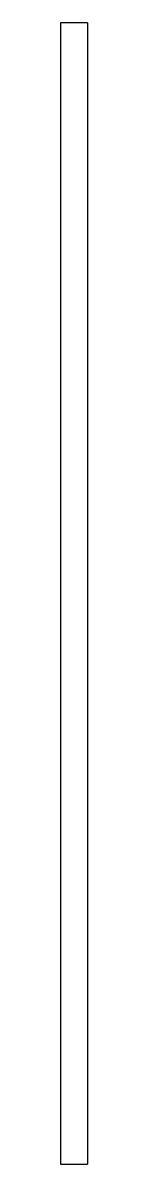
# Model space of a CAD drawing. Header units: millimetres. Extents: x 0 to 5, y -91 to 121.
import ezdxf

# ---------------------------------------------------------------- set-up
doc = ezdxf.new("R2010")
doc.units = ezdxf.units.MM

msp = doc.modelspace()

# ---------------------------------------------------------------- linework, layer by layer
at = {"color": 7, "linetype": 'Continuous', "lineweight": 25}
for p, q in [((5, 120.51), (0, 120.51)), ((0, -90.8), (5, -90.8))]:
    msp.add_line(p, q, dxfattribs=at)
for points, knots in [([(0, 120.48), (0, 120.46), (0, 120.41), (0, 119.84), (0, 119.55)], [0, 0, 0, 0, 0.470805, 1, 1, 1, 1]), ([(5, 120.48), (5, 120.46), (5, 120.41), (5, 119.84), (5, 119.55)], [0, 0, 0, 0, 0.470805, 1, 1, 1, 1]), ([(0, 119.55), (0, 119.13), (0, 118.29), (0, 116.32), (0, 113.83), (0, 110.74), (0, 107.12), (0, 103.14), (0, 98.84), (0, 94.25), (0, 89.32), (0, 84.06), (0, 78.4), (0, 72.4), (0, 66.03), (0, 59.38), (0, 52.49), (0, 45.43), (0, 37.81), (0, 29.68), (0, 21.04), (0, 12.38), (0, 3.67), (0, -5.03), (0, -13.67), (0, -22.14), (0, -30.37), (0, -38.25), (0, -45.74), (0, -52.78), (0, -59.36), (0, -65.44), (0, -71), (0, -75.97), (0, -80.3), (0, -83.94), (0, -86.65), (0, -88.58), (0, -89.85), (0, -90.65), (0, -90.75), (0, -90.8)], [0, 0, 0, 0, 0.023626, 0.04725, 0.070875, 0.094498, 0.118126, 0.141778, 0.164086, 0.186385, 0.208672, 0.230943, 0.25322, 0.276868, 0.300504, 0.324131, 0.347793, 0.371502, 0.395228, 0.423158, 0.451062, 0.478981, 0.506974, 0.5356, 0.564342, 0.593175, 0.622071, 0.651003, 0.679435, 0.707874, 0.736323, 0.764798, 0.793813, 0.82283, 0.851827, 0.880778, 0.909665, 0.932314, 0.95492, 0.977495, 1, 1, 1, 1]), ([(5, 119.55), (5, 119.13), (5, 118.29), (5, 116.32), (5, 113.83), (5, 110.74), (5, 107.12), (5, 103.14), (5, 98.84), (5, 94.25), (5, 89.32), (5, 84.06), (5, 78.4), (5, 72.4), (5, 66.03), (5, 59.38), (5, 52.49), (5, 45.43), (5, 37.81), (5, 29.68), (5, 21.04), (5, 12.38), (5, 3.67), (5, -5.03), (5, -13.67), (5, -22.14), (5, -30.37), (5, -38.25), (5, -45.74), (5, -52.78), (5, -59.36), (5, -65.44), (5, -71), (5, -75.97), (5, -80.3), (5, -83.94), (5, -86.65), (5, -88.58), (5, -89.85), (5, -90.65), (5, -90.75), (5, -90.8)], [0, 0, 0, 0, 0.023626, 0.04725, 0.070875, 0.094498, 0.118126, 0.141778, 0.164086, 0.186385, 0.208672, 0.230943, 0.25322, 0.276868, 0.300504, 0.324131, 0.347793, 0.371502, 0.395228, 0.423158, 0.451062, 0.478981, 0.506974, 0.5356, 0.564342, 0.593175, 0.622071, 0.651003, 0.679435, 0.707874, 0.736323, 0.764798, 0.793813, 0.82283, 0.851827, 0.880778, 0.909665, 0.932314, 0.95492, 0.977495, 1, 1, 1, 1])]:
    msp.add_open_spline(points, degree=3, knots=knots, dxfattribs=at)

doc.saveas('drawing.dxf')
